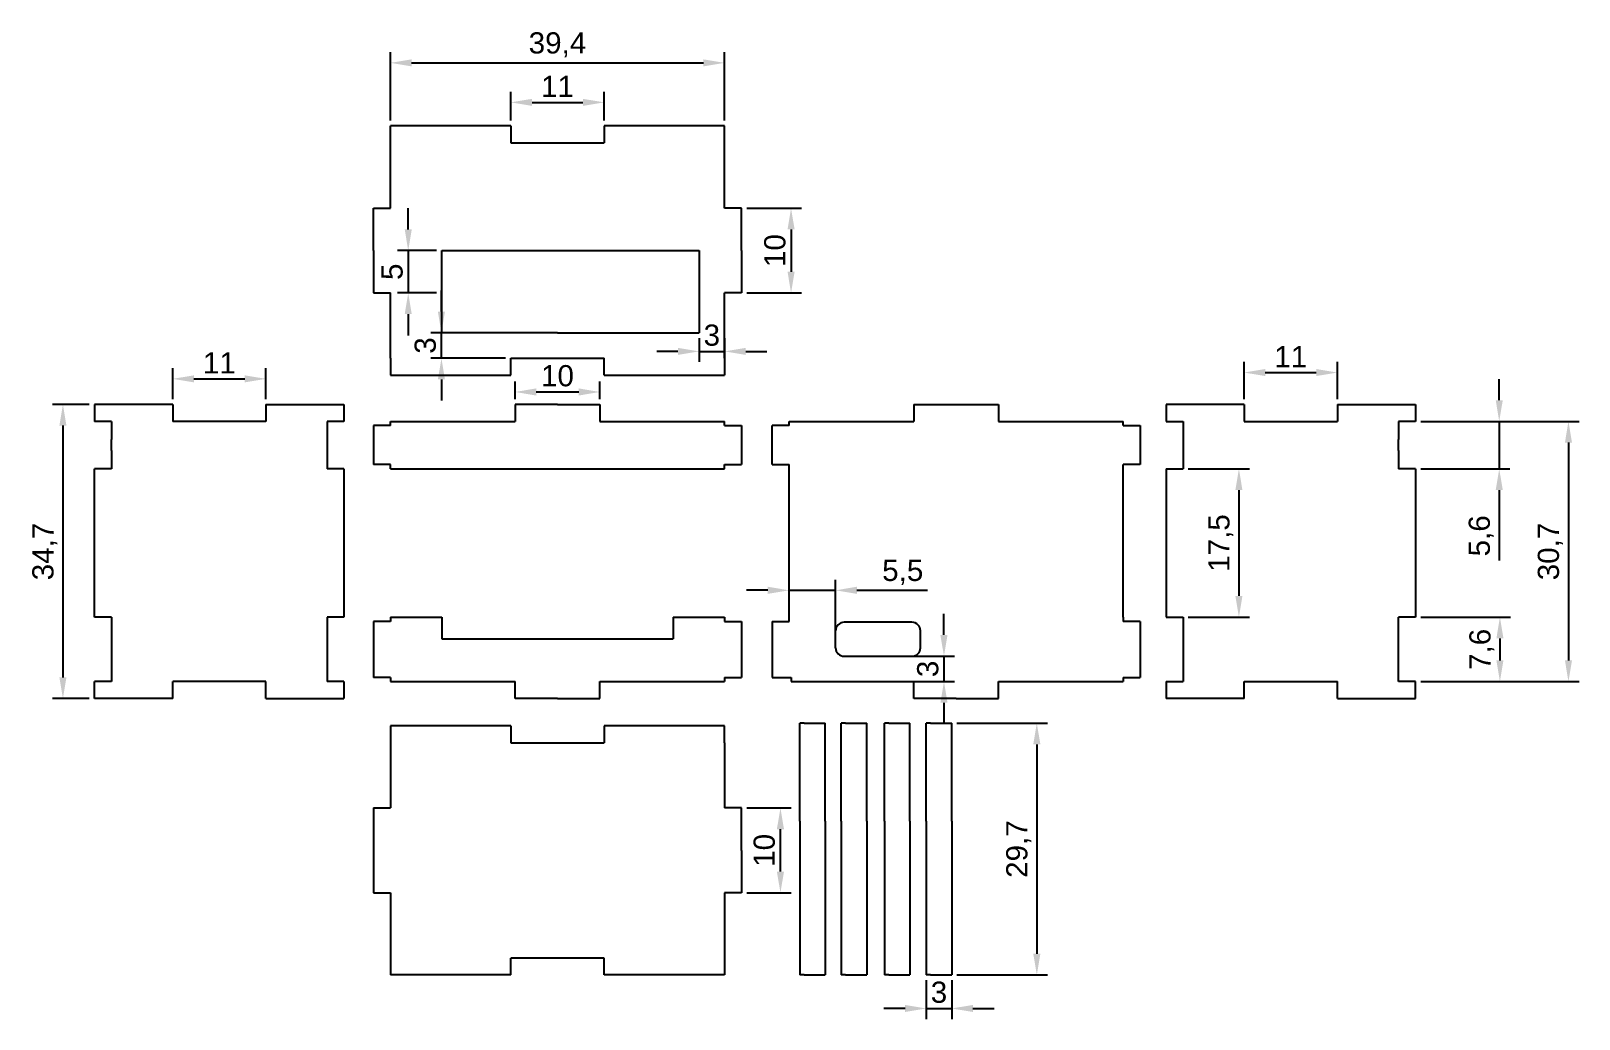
# Model space of a CAD drawing. Header units: millimetres. Extents: x -3 to 180, y -1 to 115.
import ezdxf

# ---------------------------------------------------------------- set-up
doc = ezdxf.new("R2010")
doc.units = ezdxf.units.MM
doc.styles.get("Standard").update_dxf_attribs({"font": 'arial.ttf'})
doc.dimstyles.new('ISO-25', dxfattribs={"dimtxt": 2.5, "dimasz": 2.5, "dimexe": 1.25, "dimexo": 0.625, "dimtad": 1, "dimtxsty": 'Standard', "dimcen": 2.5, "dimadec": 0, "dimazin": 0, "dimtfac": 1, "dimtmove": 0, "dimatfit": 3, "dimfxl": 1, "dimarcsym": 0})

# ---------------------------------------------------------------- blocks, each defined once
blk = doc.blocks.new('*D1')
at = {"color": 0, "lineweight": -2, "transparency": 16777216}
for p, q in [((4.17, 71.08), (-0.19, 71.08)), ((1.06, 68.58), (1.06, 38.88)), ((4.17, 36.38), (-0.19, 36.38))]:
    blk.add_line(p, q, dxfattribs=at)
at = {"color": 0, "transparency": 16777216}
for points in [[(0.64, 68.58), (1.47, 68.58), (1.06, 71.08)], [(0.64, 38.88), (1.47, 38.88), (1.06, 36.38)]]:
    blk.add_solid(points, dxfattribs=at)
at = {"layer": 'Defpoints', "color": 0, "transparency": 16777216}
for p in [(4.8, 71.08), (1.06, 36.38), (4.8, 36.38)]:
    blk.add_point(p, dxfattribs=at)
at = {"color": 0, "transparency": 16777216, "insert": (-1.07, 53.73), "char_height": 2.5, "attachment_point": 5, "rotation": 90}
blk.add_mtext('34,7', dxfattribs=at)
blk = doc.blocks.new('*D2')
at = {"color": 0, "lineweight": -2, "transparency": 16777216}
for p, q in [((39.67, 104.56), (39.67, 112.63)), ((42.17, 111.38), (76.57, 111.38)), ((79.07, 104.56), (79.07, 112.63))]:
    blk.add_line(p, q, dxfattribs=at)
at = {"color": 0, "transparency": 16777216}
for points in [[(42.17, 111.79), (42.17, 110.96), (39.67, 111.38)], [(76.57, 111.79), (76.57, 110.96), (79.07, 111.38)]]:
    blk.add_solid(points, dxfattribs=at)
at = {"layer": 'Defpoints', "color": 0, "transparency": 16777216}
for p in [(79.07, 111.38), (39.67, 103.93), (79.07, 103.93)]:
    blk.add_point(p, dxfattribs=at)
at = {"color": 0, "transparency": 16777216, "insert": (59.37, 113.5), "char_height": 2.5, "attachment_point": 5}
blk.add_mtext('39,4', dxfattribs=at)
blk = doc.blocks.new('*D3')
at = {"color": 0, "lineweight": -2, "transparency": 16777216}
for p, q in [((170.41, 71.58), (170.41, 74.08)), ((161.15, 69.08), (171.66, 69.08)), ((170.41, 69.08), (170.41, 63.48)), ((161.15, 63.48), (171.66, 63.48)), ((170.41, 60.98), (170.41, 52.68))]:
    blk.add_line(p, q, dxfattribs=at)
at = {"color": 0, "transparency": 16777216}
for points in [[(170, 71.58), (170.83, 71.58), (170.41, 69.08)], [(170, 60.98), (170.83, 60.98), (170.41, 63.48)]]:
    blk.add_solid(points, dxfattribs=at)
at = {"layer": 'Defpoints', "color": 0, "transparency": 16777216}
for p in [(160.53, 69.08), (160.53, 63.48), (170.41, 63.48)]:
    blk.add_point(p, dxfattribs=at)
at = {"color": 0, "transparency": 16777216, "insert": (168.29, 55.58), "char_height": 2.5, "attachment_point": 5, "rotation": 90}
blk.add_mtext('5,6', dxfattribs=at)
blk = doc.blocks.new('*D4')
at = {"color": 0, "lineweight": -2, "transparency": 16777216}
for p, q in [((161.15, 45.98), (171.74, 45.98)), ((170.49, 43.48), (170.49, 40.88)), ((161.15, 38.38), (171.74, 38.38))]:
    blk.add_line(p, q, dxfattribs=at)
at = {"color": 0, "transparency": 16777216}
for points in [[(170.08, 43.48), (170.91, 43.48), (170.49, 45.98)], [(170.08, 40.88), (170.91, 40.88), (170.49, 38.38)]]:
    blk.add_solid(points, dxfattribs=at)
at = {"layer": 'Defpoints', "color": 0, "transparency": 16777216}
for p in [(160.53, 45.98), (160.53, 38.38), (170.49, 38.38)]:
    blk.add_point(p, dxfattribs=at)
at = {"color": 0, "transparency": 16777216, "insert": (168.37, 42.18), "char_height": 2.5, "attachment_point": 5, "rotation": 90}
blk.add_mtext('7,6', dxfattribs=at)
blk = doc.blocks.new('*D5')
at = {"color": 0, "lineweight": -2, "transparency": 16777216}
for p, q in [((133.75, 63.48), (140.97, 63.48)), ((139.72, 60.98), (139.72, 48.48)), ((133.75, 45.98), (140.97, 45.98))]:
    blk.add_line(p, q, dxfattribs=at)
at = {"color": 0, "transparency": 16777216}
for points in [[(139.3, 60.98), (140.13, 60.98), (139.72, 63.48)], [(139.3, 48.48), (140.13, 48.48), (139.72, 45.98)]]:
    blk.add_solid(points, dxfattribs=at)
at = {"layer": 'Defpoints', "color": 0, "transparency": 16777216}
for p in [(133.13, 63.48), (133.13, 45.98), (139.72, 45.98)]:
    blk.add_point(p, dxfattribs=at)
at = {"color": 0, "transparency": 16777216, "insert": (137.59, 54.73), "char_height": 2.5, "attachment_point": 5, "rotation": 90}
blk.add_mtext('17,5', dxfattribs=at)
blk = doc.blocks.new('*D6')
at = {"color": 0, "lineweight": -2, "transparency": 16777216}
for p, q in [((81.69, 94.23), (88.16, 94.23)), ((86.91, 91.73), (86.91, 86.73)), ((81.69, 84.23), (88.16, 84.23))]:
    blk.add_line(p, q, dxfattribs=at)
at = {"color": 0, "transparency": 16777216}
for points in [[(86.5, 91.73), (87.33, 91.73), (86.91, 94.23)], [(86.5, 86.73), (87.33, 86.73), (86.91, 84.23)]]:
    blk.add_solid(points, dxfattribs=at)
at = {"layer": 'Defpoints', "color": 0, "transparency": 16777216}
for p in [(81.07, 94.23), (81.07, 84.23), (86.91, 84.23)]:
    blk.add_point(p, dxfattribs=at)
at = {"color": 0, "transparency": 16777216, "insert": (85.01, 89.23), "char_height": 2.5, "attachment_point": 5, "rotation": 90}
blk.add_mtext('10', dxfattribs=at)
blk = doc.blocks.new('*D7')
at = {"color": 0, "lineweight": -2, "transparency": 16777216}
for p, q in [((81.69, 23.47), (86.91, 23.47)), ((85.66, 15.97), (85.66, 20.97)), ((81.69, 13.47), (86.91, 13.47))]:
    blk.add_line(p, q, dxfattribs=at)
at = {"color": 0, "transparency": 16777216}
for points in [[(85.24, 20.97), (86.08, 20.97), (85.66, 23.47)], [(85.24, 15.97), (86.08, 15.97), (85.66, 13.47)]]:
    blk.add_solid(points, dxfattribs=at)
at = {"layer": 'Defpoints', "color": 0, "transparency": 16777216}
for p in [(81.07, 23.47), (85.66, 23.47), (81.07, 13.47)]:
    blk.add_point(p, dxfattribs=at)
at = {"color": 0, "transparency": 16777216, "insert": (83.76, 18.47), "char_height": 2.5, "attachment_point": 5, "rotation": 90}
blk.add_mtext('10', dxfattribs=at)
blk = doc.blocks.new('*D8')
at = {"color": 0, "lineweight": -2, "transparency": 16777216}
for p, q in [((14, 71.7), (14, 75.35)), ((25, 71.7), (25, 75.35)), ((16.5, 74.1), (22.5, 74.1))]:
    blk.add_line(p, q, dxfattribs=at)
at = {"color": 0, "transparency": 16777216}
for points in [[(16.5, 74.51), (16.5, 73.68), (14, 74.1)], [(22.5, 74.51), (22.5, 73.68), (25, 74.1)]]:
    blk.add_solid(points, dxfattribs=at)
at = {"layer": 'Defpoints', "color": 0, "transparency": 16777216}
for p in [(25, 74.1), (14, 71.08), (25, 71.08)]:
    blk.add_point(p, dxfattribs=at)
at = {"color": 0, "transparency": 16777216, "insert": (19.5, 75.98), "char_height": 2.5, "attachment_point": 5}
blk.add_mtext('11', dxfattribs=at)
blk = doc.blocks.new('*D9')
at = {"color": 0, "lineweight": -2, "transparency": 16777216}
for p, q in [((140.33, 71.7), (140.33, 76.09)), ((142.83, 74.84), (148.83, 74.84)), ((151.33, 71.7), (151.33, 76.09))]:
    blk.add_line(p, q, dxfattribs=at)
at = {"color": 0, "transparency": 16777216}
for points in [[(142.83, 75.26), (142.83, 74.43), (140.33, 74.84)], [(148.83, 75.26), (148.83, 74.43), (151.33, 74.84)]]:
    blk.add_solid(points, dxfattribs=at)
at = {"layer": 'Defpoints', "color": 0, "transparency": 16777216}
for p in [(151.33, 74.84), (140.33, 71.08), (151.33, 71.08)]:
    blk.add_point(p, dxfattribs=at)
at = {"color": 0, "transparency": 16777216, "insert": (145.83, 76.72), "char_height": 2.5, "attachment_point": 5}
blk.add_mtext('11', dxfattribs=at)
blk = doc.blocks.new('*D10')
at = {"color": 0, "lineweight": -2, "transparency": 16777216}
for p, q in [((53.87, 104.56), (53.87, 107.97)), ((64.87, 104.56), (64.87, 107.97)), ((56.37, 106.72), (62.37, 106.72))]:
    blk.add_line(p, q, dxfattribs=at)
at = {"color": 0, "transparency": 16777216}
for points in [[(56.37, 107.13), (56.37, 106.3), (53.87, 106.72)], [(62.37, 107.13), (62.37, 106.3), (64.87, 106.72)]]:
    blk.add_solid(points, dxfattribs=at)
at = {"layer": 'Defpoints', "color": 0, "transparency": 16777216}
for p in [(64.87, 106.72), (53.87, 103.93), (64.87, 103.93)]:
    blk.add_point(p, dxfattribs=at)
at = {"color": 0, "transparency": 16777216, "insert": (59.37, 108.6), "char_height": 2.5, "attachment_point": 5}
blk.add_mtext('11', dxfattribs=at)
blk = doc.blocks.new('*D11')
at = {"color": 0, "lineweight": -2, "transparency": 16777216}
for p, q in [((54.37, 71.7), (54.37, 73.8)), ((64.37, 71.7), (64.37, 73.8)), ((56.87, 72.55), (61.87, 72.55))]:
    blk.add_line(p, q, dxfattribs=at)
at = {"color": 0, "transparency": 16777216}
for points in [[(56.87, 72.97), (56.87, 72.13), (54.37, 72.55)], [(61.87, 72.97), (61.87, 72.13), (64.37, 72.55)]]:
    blk.add_solid(points, dxfattribs=at)
at = {"layer": 'Defpoints', "color": 0, "transparency": 16777216}
for p in [(64.37, 72.55), (54.37, 71.08), (64.37, 71.08)]:
    blk.add_point(p, dxfattribs=at)
at = {"color": 0, "transparency": 16777216, "insert": (59.37, 74.45), "char_height": 2.5, "attachment_point": 5}
blk.add_mtext('10', dxfattribs=at)
blk = doc.blocks.new('*D12')
at = {"color": 0, "lineweight": -2, "transparency": 16777216}
for p, q in [((41.77, 91.73), (41.77, 94.23)), ((45.09, 89.23), (40.52, 89.23)), ((41.77, 89.23), (41.77, 84.23)), ((45.09, 84.23), (40.52, 84.23)), ((41.77, 81.73), (41.77, 79.23))]:
    blk.add_line(p, q, dxfattribs=at)
at = {"color": 0, "transparency": 16777216}
for points in [[(41.36, 91.73), (42.19, 91.73), (41.77, 89.23)], [(41.36, 81.73), (42.19, 81.73), (41.77, 84.23)]]:
    blk.add_solid(points, dxfattribs=at)
at = {"layer": 'Defpoints', "color": 0, "transparency": 16777216}
for p in [(45.72, 89.23), (41.77, 84.23), (45.72, 84.23)]:
    blk.add_point(p, dxfattribs=at)
at = {"color": 0, "transparency": 16777216, "insert": (39.88, 86.73), "char_height": 2.5, "attachment_point": 5, "rotation": 90}
blk.add_mtext('5', dxfattribs=at)
blk = doc.blocks.new('*D13')
at = {"color": 0, "lineweight": -2, "transparency": 16777216}
for p, q in [((45.69, 82.03), (45.69, 84.53)), ((53.24, 79.53), (44.44, 79.53)), ((45.69, 76.53), (45.69, 79.53)), ((53.24, 76.53), (44.44, 76.53)), ((45.69, 74.03), (45.69, 71.53))]:
    blk.add_line(p, q, dxfattribs=at)
at = {"color": 0, "transparency": 16777216}
for points in [[(45.27, 82.03), (46.1, 82.03), (45.69, 79.53)], [(45.27, 74.03), (46.1, 74.03), (45.69, 76.53)]]:
    blk.add_solid(points, dxfattribs=at)
at = {"layer": 'Defpoints', "color": 0, "transparency": 16777216}
for p in [(45.69, 79.53), (53.87, 79.53), (53.87, 76.53)]:
    blk.add_point(p, dxfattribs=at)
at = {"color": 0, "transparency": 16777216, "insert": (43.79, 78.03), "char_height": 2.5, "attachment_point": 5, "rotation": 90}
blk.add_mtext('3', dxfattribs=at)
blk = doc.blocks.new('*D14')
at = {"color": 0, "lineweight": -2, "transparency": 16777216}
for p, q in [((161.15, 69.08), (179.82, 69.08)), ((178.57, 66.58), (178.57, 40.88)), ((161.15, 38.38), (179.82, 38.38))]:
    blk.add_line(p, q, dxfattribs=at)
at = {"color": 0, "transparency": 16777216}
for points in [[(178.16, 66.58), (178.99, 66.58), (178.57, 69.08)], [(178.16, 40.88), (178.99, 40.88), (178.57, 38.38)]]:
    blk.add_solid(points, dxfattribs=at)
at = {"layer": 'Defpoints', "color": 0, "transparency": 16777216}
for p in [(160.53, 69.08), (160.53, 38.38), (178.57, 38.38)]:
    blk.add_point(p, dxfattribs=at)
at = {"color": 0, "transparency": 16777216, "insert": (176.44, 53.73), "char_height": 2.5, "attachment_point": 5, "rotation": 90}
blk.add_mtext('30,7', dxfattribs=at)
blk = doc.blocks.new('*D17')
at = {"color": 0, "lineweight": -2, "transparency": 16777216}
for p, q in [((76.07, 78.91), (76.07, 76.09)), ((79.07, 78.91), (79.07, 76.09)), ((73.57, 77.34), (71.07, 77.34)), ((76.07, 77.34), (79.07, 77.34)), ((81.57, 77.34), (84.07, 77.34))]:
    blk.add_line(p, q, dxfattribs=at)
at = {"color": 0, "transparency": 16777216}
for points in [[(73.57, 77.75), (73.57, 76.92), (76.07, 77.34)], [(81.57, 77.75), (81.57, 76.92), (79.07, 77.34)]]:
    blk.add_solid(points, dxfattribs=at)
at = {"layer": 'Defpoints', "color": 0, "transparency": 16777216}
for p in [(76.07, 79.53), (79.07, 79.53), (79.07, 77.34)]:
    blk.add_point(p, dxfattribs=at)
at = {"color": 0, "transparency": 16777216, "insert": (77.57, 79.24), "char_height": 2.5, "attachment_point": 5}
blk.add_mtext('3', dxfattribs=at)
blk = doc.blocks.new('*D18')
at = {"color": 0, "lineweight": -2, "transparency": 16777216}
for p, q in [((86.67, 46.1), (86.67, 50.4)), ((92.17, 44), (92.17, 50.4)), ((84.17, 49.15), (81.67, 49.15)), ((86.67, 49.15), (92.17, 49.15)), ((94.67, 49.15), (102.99, 49.15))]:
    blk.add_line(p, q, dxfattribs=at)
at = {"color": 0, "transparency": 16777216}
for points in [[(84.17, 49.57), (84.17, 48.73), (86.67, 49.15)], [(94.67, 49.57), (94.67, 48.73), (92.17, 49.15)]]:
    blk.add_solid(points, dxfattribs=at)
at = {"layer": 'Defpoints', "color": 0, "transparency": 16777216}
for p in [(92.17, 49.15), (86.67, 45.48), (92.17, 43.38)]:
    blk.add_point(p, dxfattribs=at)
at = {"color": 0, "transparency": 16777216, "insert": (100.08, 51.27), "char_height": 2.5, "attachment_point": 5}
blk.add_mtext('5,5', dxfattribs=at)
blk = doc.blocks.new('*D19')
at = {"color": 0, "lineweight": -2, "transparency": 16777216}
for p, q in [((104.94, 43.88), (104.94, 46.38)), ((97.79, 41.38), (106.19, 41.38)), ((104.94, 41.38), (104.94, 38.38)), ((97.79, 38.38), (106.19, 38.38)), ((104.94, 35.88), (104.94, 33.38))]:
    blk.add_line(p, q, dxfattribs=at)
at = {"color": 0, "transparency": 16777216}
for points in [[(104.52, 43.88), (105.36, 43.88), (104.94, 41.38)], [(104.52, 35.88), (105.36, 35.88), (104.94, 38.38)]]:
    blk.add_solid(points, dxfattribs=at)
at = {"layer": 'Defpoints', "color": 0, "transparency": 16777216}
for p in [(97.17, 41.38), (97.17, 38.38), (104.94, 38.38)]:
    blk.add_point(p, dxfattribs=at)
at = {"color": 0, "transparency": 16777216, "insert": (103.04, 39.88), "char_height": 2.5, "attachment_point": 5, "rotation": 90}
blk.add_mtext('3', dxfattribs=at)
blk = doc.blocks.new('*D20')
at = {"color": 0, "lineweight": -2, "transparency": 16777216}
for p, q in [((106.47, 33.47), (117.14, 33.47)), ((115.89, 30.97), (115.89, 6.27)), ((106.47, 3.77), (117.14, 3.77))]:
    blk.add_line(p, q, dxfattribs=at)
at = {"color": 0, "transparency": 16777216}
for points in [[(115.47, 30.97), (116.31, 30.97), (115.89, 33.47)], [(115.47, 6.27), (116.31, 6.27), (115.89, 3.77)]]:
    blk.add_solid(points, dxfattribs=at)
at = {"layer": 'Defpoints', "color": 0, "transparency": 16777216}
for p in [(105.85, 33.47), (105.85, 3.77), (115.89, 3.77)]:
    blk.add_point(p, dxfattribs=at)
at = {"color": 0, "transparency": 16777216, "insert": (113.76, 18.62), "char_height": 2.5, "attachment_point": 5, "rotation": 90}
blk.add_mtext('29,7', dxfattribs=at)
blk = doc.blocks.new('*D21')
at = {"color": 0, "lineweight": -2, "transparency": 16777216}
for p, q in [((102.85, 3.15), (102.85, -1.43)), ((105.85, 3.15), (105.85, -1.43)), ((100.35, -0.18), (97.85, -0.18)), ((102.85, -0.18), (105.85, -0.18)), ((108.35, -0.18), (110.85, -0.18))]:
    blk.add_line(p, q, dxfattribs=at)
at = {"color": 0, "transparency": 16777216}
for points in [[(100.35, 0.23), (100.35, -0.6), (102.85, -0.18)], [(108.35, 0.23), (108.35, -0.6), (105.85, -0.18)]]:
    blk.add_solid(points, dxfattribs=at)
at = {"layer": 'Defpoints', "color": 0, "transparency": 16777216}
for p in [(102.85, 3.77), (105.85, 3.77), (105.85, -0.18)]:
    blk.add_point(p, dxfattribs=at)
at = {"color": 0, "transparency": 16777216, "insert": (104.35, 1.72), "char_height": 2.5, "attachment_point": 5}
blk.add_mtext('3', dxfattribs=at)

msp = doc.modelspace()

# ---------------------------------------------------------------- linework, layer by layer
for p, q in [((53.87, 103.934), (39.67, 103.934)), ((39.67, 101.934), (39.67, 103.934)), ((53.87, 103.934), (53.87, 101.934)), ((79.07, 103.934), (64.87, 103.934)), ((64.87, 103.934), (64.87, 101.934)), ((79.07, 101.934), (79.07, 103.934)), ((39.67, 94.234), (39.67, 101.934)), ((53.87, 101.934), (64.87, 101.934)), ((79.07, 94.234), (79.07, 101.934)), ((37.67, 89.234), (37.67, 94.234)), ((37.67, 94.234), (39.67, 94.234)), ((81.07, 94.234), (79.07, 94.234)), ((81.07, 89.234), (81.07, 94.234)), ((37.67, 89.234), (37.67, 84.234)), ((45.72, 79.534), (45.72, 89.234)), ((45.72, 89.234), (73.02, 89.234)), ((73.02, 89.234), (76.07, 89.234)), ((76.07, 89.234), (76.07, 79.534)), ((81.07, 89.234), (81.07, 84.234)), ((37.67, 84.234), (39.67, 84.234)), ((39.67, 76.534), (39.67, 84.234)), ((79.07, 76.534), (79.07, 84.234)), ((81.07, 84.234), (79.07, 84.234)), ((59.37, 79.534), (45.72, 79.534)), ((59.37, 79.534), (73.02, 79.534)), ((73.02, 79.534), (76.07, 79.534)), ((39.67, 76.534), (39.67, 74.534)), ((53.87, 74.534), (53.87, 76.534)), ((53.87, 76.534), (64.87, 76.534)), ((64.87, 74.534), (64.87, 76.534)), ((79.07, 76.534), (79.07, 74.534)), ((39.67, 74.534), (53.87, 74.534)), ((64.87, 74.534), (79.07, 74.534)), ((6.799, 71.078), (4.799, 71.078)), ((4.799, 71.078), (4.799, 69.078)), ((13.999, 71.078), (6.799, 71.078)), ((13.999, 71.078), (13.999, 69.078)), ((24.999, 71.078), (24.999, 69.078)), ((24.999, 71.078), (32.199, 71.078)), ((32.199, 71.078), (34.199, 71.078)), ((34.199, 71.078), (34.199, 69.078)), ((59.37, 71.078), (54.37, 71.078)), ((54.37, 71.078), (54.37, 69.078)), ((59.37, 71.078), (64.37, 71.078)), ((64.37, 71.078), (64.37, 69.078)), ((101.37, 71.078), (101.37, 69.078)), ((101.37, 71.078), (111.37, 71.078)), ((111.37, 71.078), (111.37, 69.078)), ((133.128, 71.078), (131.128, 71.078)), ((131.128, 71.078), (131.128, 69.078)), ((140.328, 71.078), (133.128, 71.078)), ((140.328, 71.078), (140.328, 69.078)), ((151.328, 71.078), (151.328, 69.078)), ((151.328, 71.078), (158.528, 71.078)), ((158.528, 71.078), (160.528, 71.078)), ((160.528, 71.078), (160.528, 69.078)), ((6.799, 69.078), (4.799, 69.078)), ((6.799, 69.078), (6.799, 66.928)), ((24.999, 69.078), (13.999, 69.078)), ((32.199, 69.078), (32.199, 63.478)), ((34.199, 69.078), (32.199, 69.078)), ((39.67, 68.578), (37.67, 68.578)), ((37.67, 68.578), (37.67, 63.978)), ((39.67, 69.078), (54.37, 69.078)), ((39.67, 68.578), (39.67, 69.078)), ((64.37, 69.078), (79.07, 69.078)), ((79.07, 68.578), (79.07, 69.078)), ((79.07, 68.578), (81.07, 68.578)), ((81.07, 68.578), (81.07, 63.978)), ((86.67, 68.578), (84.67, 68.578)), ((84.67, 63.978), (84.67, 68.578)), ((86.67, 69.078), (101.37, 69.078)), ((86.67, 68.578), (86.67, 69.078)), ((111.37, 69.078), (126.07, 69.078)), ((126.07, 68.578), (126.07, 69.078)), ((126.07, 68.578), (128.07, 68.578)), ((128.07, 68.578), (128.07, 63.978)), ((131.128, 69.078), (133.128, 69.078)), ((133.128, 69.078), (133.128, 63.478)), ((140.328, 69.078), (151.328, 69.078)), ((158.528, 69.078), (158.528, 66.928)), ((160.528, 69.078), (158.528, 69.078)), ((6.799, 65.628), (6.799, 66.928)), ((158.528, 65.628), (158.528, 66.928)), ((6.799, 65.628), (6.799, 63.478)), ((39.67, 63.978), (37.67, 63.978)), ((39.67, 63.478), (39.67, 63.978)), ((79.07, 63.978), (81.07, 63.978)), ((79.07, 63.478), (79.07, 63.978)), ((84.67, 63.978), (86.67, 63.978)), ((86.67, 63.478), (86.67, 63.978)), ((128.07, 63.978), (126.07, 63.978)), ((126.07, 63.478), (126.07, 63.978)), ((158.528, 65.628), (158.528, 63.478)), ((6.799, 63.478), (4.799, 63.478)), ((4.799, 45.978), (4.799, 63.478)), ((34.199, 63.478), (32.199, 63.478)), ((34.199, 63.478), (34.199, 57.22)), ((39.67, 63.478), (79.07, 63.478)), ((86.67, 45.478), (86.67, 63.478)), ((126.07, 45.978), (126.07, 63.478)), ((131.128, 63.478), (131.128, 57.22)), ((131.128, 63.478), (133.128, 63.478)), ((160.528, 63.478), (158.528, 63.478)), ((160.528, 63.478), (160.528, 57.22)), ((34.199, 57.22), (34.199, 45.978)), ((131.128, 57.22), (131.128, 45.978)), ((160.528, 57.22), (160.528, 45.978)), ((6.799, 45.978), (4.799, 45.978)), ((6.799, 45.978), (6.799, 38.378)), ((34.199, 45.978), (32.199, 45.978)), ((32.199, 45.978), (32.199, 38.378)), ((39.67, 45.978), (45.72, 45.978)), ((39.67, 45.978), (39.67, 45.478)), ((45.72, 45.978), (45.72, 43.428)), ((73.02, 45.978), (73.02, 43.428)), ((73.02, 45.978), (79.07, 45.978)), ((79.07, 45.978), (79.07, 45.478)), ((126.07, 45.978), (126.07, 45.478)), ((131.128, 45.978), (133.128, 45.978)), ((133.128, 45.978), (133.128, 38.378)), ((160.528, 45.978), (158.528, 45.978)), ((158.528, 38.378), (158.528, 45.978)), ((39.67, 45.478), (37.67, 45.478)), ((37.67, 45.478), (37.67, 38.878)), ((79.07, 45.478), (81.07, 45.478)), ((81.07, 45.478), (81.07, 38.878)), ((84.67, 45.478), (86.67, 45.478)), ((84.67, 45.478), (84.67, 38.878)), ((92.17, 42.378), (92.17, 44.378)), ((101.17, 45.378), (93.17, 45.378)), ((102.17, 42.378), (102.17, 44.378)), ((128.07, 45.478), (126.07, 45.478)), ((128.07, 45.478), (128.07, 38.878)), ((45.72, 43.428), (73.02, 43.428)), ((93.17, 41.378), (101.17, 41.378)), ((4.799, 36.378), (4.799, 38.378)), ((6.799, 38.378), (4.799, 38.378)), ((24.999, 38.378), (13.999, 38.378)), ((13.999, 36.378), (13.999, 38.378)), ((24.999, 36.378), (24.999, 38.378)), ((34.199, 38.378), (32.199, 38.378)), ((34.199, 38.378), (34.199, 36.378)), ((39.67, 38.878), (37.67, 38.878)), ((39.67, 38.878), (39.67, 38.378)), ((39.67, 38.378), (54.37, 38.378)), ((54.37, 36.378), (54.37, 38.378)), ((64.37, 36.378), (64.37, 38.378)), ((64.37, 38.378), (79.07, 38.378)), ((79.07, 38.878), (81.07, 38.878)), ((79.07, 38.878), (79.07, 38.378)), ((84.67, 38.878), (86.92, 38.878)), ((86.92, 38.878), (86.92, 38.378)), ((86.92, 38.378), (101.37, 38.378)), ((101.37, 36.378), (101.37, 38.378)), ((111.37, 36.378), (111.37, 38.378)), ((111.37, 38.378), (126.07, 38.378)), ((126.07, 38.878), (128.07, 38.878)), ((126.07, 38.878), (126.07, 38.378)), ((131.128, 38.378), (133.128, 38.378)), ((131.128, 38.378), (131.128, 36.378)), ((140.328, 38.378), (151.328, 38.378)), ((140.328, 36.378), (140.328, 38.378)), ((151.328, 36.378), (151.328, 38.378)), ((160.528, 38.378), (158.528, 38.378)), ((160.528, 36.378), (160.528, 38.378)), ((6.799, 36.378), (4.799, 36.378)), ((13.999, 36.378), (6.799, 36.378)), ((24.999, 36.378), (32.199, 36.378)), ((32.199, 36.378), (34.199, 36.378)), ((59.37, 36.378), (54.37, 36.378)), ((59.37, 36.378), (64.37, 36.378)), ((106.37, 36.378), (101.37, 36.378)), ((106.37, 36.378), (111.37, 36.378)), ((133.128, 36.378), (131.128, 36.378)), ((140.328, 36.378), (133.128, 36.378)), ((151.328, 36.378), (158.528, 36.378)), ((158.528, 36.378), (160.528, 36.378)), ((53.87, 33.171), (39.67, 33.171)), ((39.67, 33.171), (39.67, 23.471)), ((53.87, 33.171), (53.87, 31.171)), ((64.87, 33.171), (64.87, 31.171)), ((79.07, 33.171), (64.87, 33.171)), ((79.07, 31.171), (79.07, 33.171)), ((88.439, 33.471), (87.939, 33.471)), ((87.939, 28.371), (87.939, 33.471)), ((88.439, 33.471), (90.939, 33.471)), ((90.939, 28.371), (90.939, 33.471)), ((93.339, 33.471), (92.839, 33.471)), ((92.839, 28.371), (92.839, 33.471)), ((93.339, 33.471), (95.839, 33.471)), ((95.839, 28.371), (95.839, 33.471)), ((98.427, 33.471), (97.927, 33.471)), ((97.927, 28.371), (97.927, 33.471)), ((98.427, 33.471), (100.927, 33.471)), ((100.927, 28.371), (100.927, 33.471)), ((103.349, 33.471), (102.849, 33.471)), ((102.849, 28.371), (102.849, 33.471)), ((103.349, 33.471), (105.849, 33.471)), ((105.849, 28.371), (105.849, 33.471)), ((53.87, 31.171), (64.87, 31.171)), ((79.07, 31.171), (79.07, 31.171)), ((79.07, 31.171), (79.07, 23.471)), ((87.939, 21.9), (87.939, 28.371)), ((90.939, 21.9), (90.939, 28.371)), ((92.839, 21.9), (92.839, 28.371)), ((95.839, 21.9), (95.839, 28.371)), ((97.927, 21.9), (97.927, 28.371)), ((100.927, 21.9), (100.927, 28.371)), ((102.849, 21.9), (102.849, 28.371)), ((105.849, 21.9), (105.849, 28.371)), ((37.67, 23.471), (39.67, 23.471)), ((37.67, 23.471), (37.67, 13.471)), ((81.07, 23.471), (79.07, 23.471)), ((81.07, 18.471), (81.07, 23.471)), ((87.939, 21.9), (87.939, 10.871)), ((90.939, 21.9), (90.939, 10.871)), ((92.839, 21.9), (92.839, 10.871)), ((95.839, 21.9), (95.839, 10.871)), ((97.927, 21.9), (97.927, 10.871)), ((100.927, 21.9), (100.927, 10.871)), ((102.849, 21.9), (102.849, 10.871)), ((105.849, 21.9), (105.849, 10.871)), ((81.07, 18.471), (81.07, 13.471)), ((37.67, 13.471), (39.67, 13.471)), ((39.67, 13.471), (39.67, 5.771)), ((81.07, 13.471), (79.07, 13.471)), ((79.07, 13.471), (79.07, 5.771)), ((87.939, 10.871), (87.939, 3.771)), ((90.939, 10.871), (90.939, 3.771)), ((92.839, 10.871), (92.839, 3.771)), ((95.839, 10.871), (95.839, 3.771)), ((97.927, 10.871), (97.927, 3.771)), ((100.927, 10.871), (100.927, 3.771)), ((102.849, 10.871), (102.849, 3.771)), ((105.849, 10.871), (105.849, 3.771)), ((39.67, 5.771), (39.67, 3.771)), ((64.87, 5.771), (53.87, 5.771)), ((53.87, 3.771), (53.87, 5.771)), ((64.87, 3.771), (64.87, 5.771)), ((79.07, 5.771), (79.07, 3.771)), ((53.87, 3.771), (39.67, 3.771)), ((79.07, 3.771), (64.87, 3.771)), ((88.439, 3.771), (87.939, 3.771)), ((88.439, 3.771), (90.939, 3.771)), ((93.339, 3.771), (92.839, 3.771)), ((93.339, 3.771), (95.839, 3.771)), ((98.427, 3.771), (97.927, 3.771)), ((98.427, 3.771), (100.927, 3.771)), ((103.349, 3.771), (102.849, 3.771)), ((103.349, 3.771), (105.849, 3.771))]:
    msp.add_line(p, q)
for centre, start, end in [((93.17, 44.378), 90, 180), ((101.17, 44.378), 0, 90), ((93.17, 42.378), 180, 270), ((101.17, 42.378), 270, 0)]:
    msp.add_arc(centre, 1, start, end)

# ---------------------------------------------------------------- dimensions: what is measured, and where the dimension line sits
for base, p1, p2, picture, middle in [((79.07, 111.375), (39.67, 103.934), (79.07, 103.934), '*D2', (59.37, 113.503)), ((64.87, 106.716), (53.87, 103.934), (64.87, 103.934), '*D10', (59.37, 108.596)), ((79.07, 77.336), (76.07, 79.534), (79.07, 79.534), '*D17', (77.57, 79.238)), ((24.999, 74.097), (13.999, 71.078), (24.999, 71.078), '*D8', (19.499, 75.977)), ((151.328, 74.844), (140.328, 71.078), (151.328, 71.078), '*D9', (145.828, 76.724)), ((64.37, 72.551), (54.37, 71.078), (64.37, 71.078), '*D11', (59.37, 74.453)), ((92.17, 49.149), (86.67, 45.478), (92.17, 43.378), '*D18', (100.08, 51.272))]:
    dim = msp.add_linear_dim(base=base, p1=p1, p2=p2, dimstyle='ISO-25')
    dim.commit()
    dim.dimension.update_dxf_attribs({"geometry": picture, "text_midpoint": middle})
for base, p1, p2, picture, middle in [((41.774, 84.234), (45.72, 89.234), (45.72, 84.234), '*D12', (39.878, 86.734)), ((86.912, 84.234), (81.07, 94.234), (81.07, 84.234), '*D6', (85.011, 89.234)), ((45.688, 79.534), (53.87, 76.534), (53.87, 79.534), '*D13', (43.786, 78.034)), ((170.413, 63.478), (160.528, 69.078), (160.528, 63.478), '*D3', (168.286, 55.578)), ((1.057, 36.378), (4.799, 71.078), (4.799, 36.378), '*D1', (-1.07, 53.728)), ((178.572, 38.378), (160.528, 69.078), (160.528, 38.378), '*D14', (176.444, 53.728)), ((139.717, 45.978), (133.128, 63.478), (133.128, 45.978), '*D5', (137.589, 54.728)), ((104.939, 38.378), (97.17, 41.378), (97.17, 38.378), '*D19', (103.037, 39.878)), ((170.493, 38.378), (160.528, 45.978), (160.528, 38.378), '*D4', (168.366, 42.178)), ((115.89, 3.771), (105.849, 33.471), (105.849, 3.771), '*D20', (113.762, 18.621)), ((85.661, 23.471), (81.07, 13.471), (81.07, 23.471), '*D7', (83.76, 18.471))]:
    dim = msp.add_linear_dim(base=base, p1=p1, p2=p2, angle=90, dimstyle='ISO-25')
    dim.commit()
    dim.dimension.update_dxf_attribs({"geometry": picture, "text_midpoint": middle})
dim = msp.add_linear_dim(base=(105.849, -0.182), p1=(102.849, 3.771), p2=(105.849, 3.771), dimstyle='ISO-25')
dim.commit()
dim.dimension.update_dxf_attribs({"geometry": '*D21', "text_midpoint": (104.349, -0.182), "dimtype": 160})

doc.saveas('drawing.dxf')
